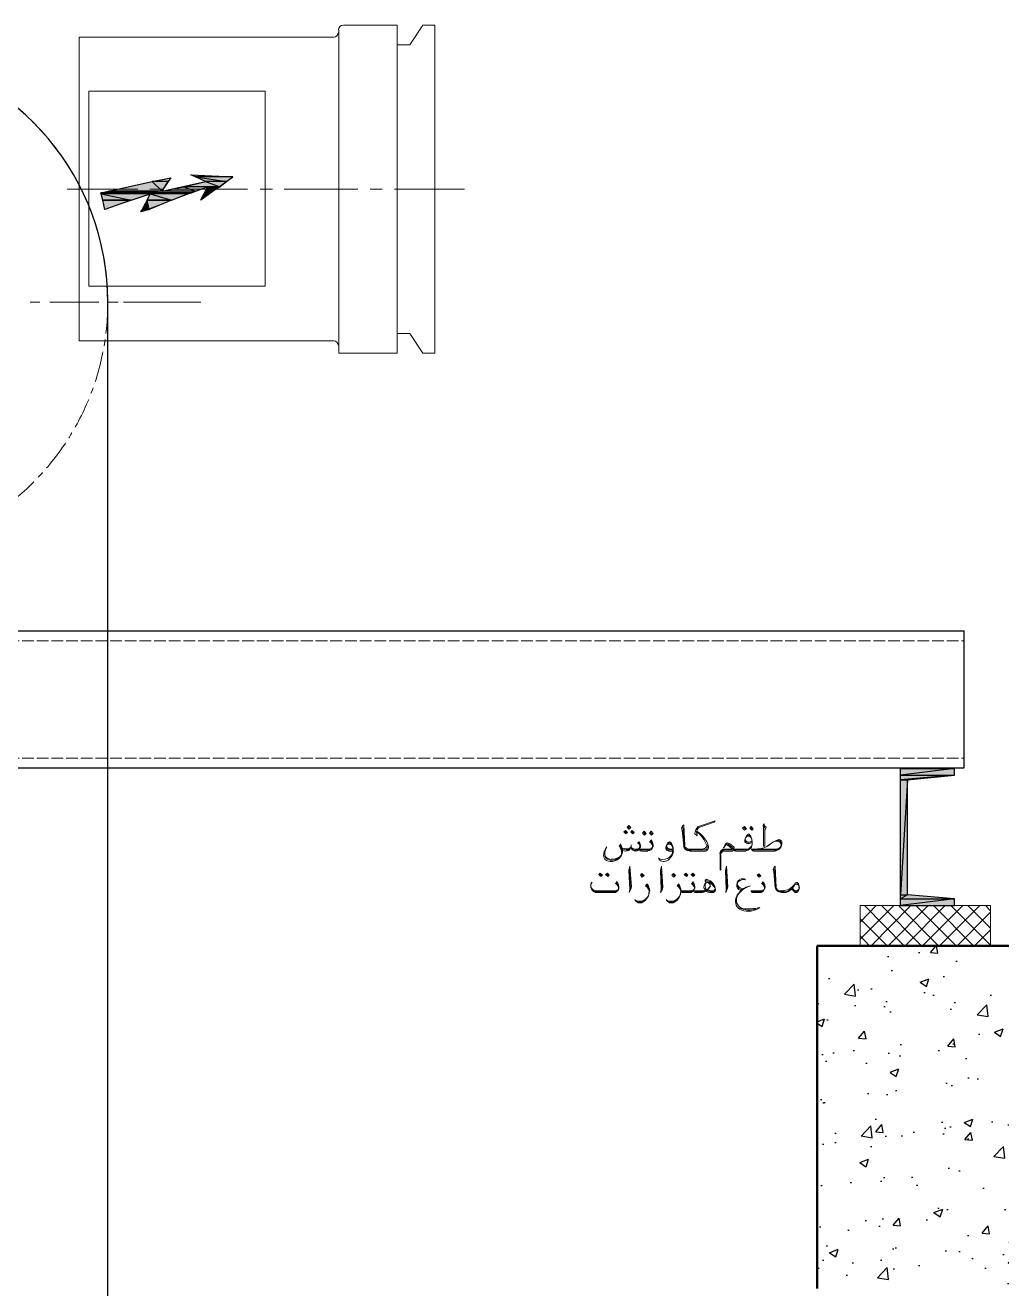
# Model space of a CAD drawing. Header units: millimetres. Extents: x 16084 to 24556, y -3303 to 19570.
# Drawn here: x 19191 to 20189, y 16400 to 17690 of the extents above; entities that cross this region are included whole.
import ezdxf

# ---------------------------------------------------------------- set-up
doc = ezdxf.new("R2010")
doc.units = ezdxf.units.MM
doc.header["$MEASUREMENT"] = 0
doc.linetypes.add('$1$ACAD_ISO02W100', pattern=[15, 12, -3])
doc.linetypes.add('$1$CENTER', pattern=[50.8, 31.75, -6.35, 6.35, -6.35])
for name, color, linetype, lineweight in [('$1$CL', 2, '$1$CENTER', 0), ('$1$DL', 8, '$1$ACAD_ISO02W100', 0), ('$1$Wall', 1, 'Continuous', 50)]:
    doc.layers.add(name, color=color, linetype=linetype, lineweight=lineweight)
doc.layers.add('$1$PDF_0', color=7, linetype='Continuous')
doc.layers.add('AA_Rope', color=7, linetype='Continuous')

msp = doc.modelspace()

# ---------------------------------------------------------------- hatches: boundary and pattern name
at = {"true_color": 0x000007}
for points in [[(19359.986, 17537.391), (19402.648, 17535.284), (19364.726, 17535.284)], [(19339.445, 17534.231), (19336.811, 17530.544), (19320.484, 17530.544)], [(19376.84, 17525.277), (19389.48, 17525.277), (19378.42, 17517.903)], [(19269.922, 17511.583), (19298.89, 17511.583), (19272.029, 17502.103)], [(19315.217, 17511.583), (19339.972, 17511.583), (19317.324, 17502.103)]]:
    msp.add_hatch(color=7, dxfattribs=at).paths.add_polyline_path(points)
h = msp.add_hatch(color=7, dxfattribs=at)
h.paths.add_polyline_path([(19336.811, 17530.544), (19320.484, 17530.544), (19330.491, 17520.537)])
h.paths.add_polyline_path([(19320.484, 17530.544), (19330.491, 17520.537), (19275.716, 17520.537)])
h = msp.add_hatch(color=7, dxfattribs=at)
h.paths.add_polyline_path([(19376.84, 17525.277), (19352.612, 17525.277), (19364.726, 17520.537)])
h.paths.add_polyline_path([(19352.612, 17525.277), (19364.726, 17520.537), (19330.491, 17520.537)])
h = msp.add_hatch(color=7, dxfattribs=at)
h.paths.add_polyline_path([(19396.327, 17530.544), (19374.733, 17530.544), (19389.48, 17525.277)])
h.paths.add_polyline_path([(19374.733, 17530.544), (19389.48, 17525.277), (19352.612, 17525.277)])
h = msp.add_hatch(color=7, dxfattribs=at)
h.paths.add_polyline_path([(19402.648, 17535.284), (19364.726, 17535.284), (19396.327, 17530.544)])
h.paths.add_polyline_path([(19364.726, 17535.284), (19396.327, 17530.544), (19374.733, 17530.544)])
h = msp.add_hatch(color=7, dxfattribs=at)
h.paths.add_polyline_path([(19376.84, 17525.277), (19373.153, 17517.903), (19378.42, 17517.903)])
h.paths.add_polyline_path([(19373.153, 17517.903), (19378.42, 17517.903), (19369.993, 17511.583)])
h = msp.add_hatch(color=7, dxfattribs=at)
h.paths.add_polyline_path([(19364.726, 17520.537), (19275.716, 17520.537), (19360.512, 17518.957)])
h.paths.add_polyline_path([(19275.716, 17520.537), (19360.512, 17518.957), (19267.815, 17518.957)])
h = msp.add_hatch(color=7, dxfattribs=at)
h.paths.add_polyline_path([(19360.512, 17518.957), (19267.815, 17518.957), (19356.299, 17517.903)])
h.paths.add_polyline_path([(19267.815, 17518.957), (19356.299, 17517.903), (19268.342, 17517.903)])
h = msp.add_hatch(color=7, dxfattribs=at)
h.paths.add_polyline_path([(19318.377, 17517.903), (19268.342, 17517.903), (19298.89, 17511.583)])
h.paths.add_polyline_path([(19268.342, 17517.903), (19298.89, 17511.583), (19269.922, 17511.583)])
h = msp.add_hatch(color=7, dxfattribs=at)
h.paths.add_polyline_path([(19315.217, 17511.583), (19310.477, 17502.103), (19317.324, 17502.103)])
h.paths.add_polyline_path([(19310.477, 17502.103), (19317.324, 17502.103), (19308.897, 17499.469)])
h = msp.add_hatch(color=7, dxfattribs=at)
h.paths.add_polyline_path([(19356.299, 17517.903), (19318.377, 17517.903), (19339.972, 17511.583)])
h.paths.add_polyline_path([(19318.377, 17517.903), (19339.972, 17511.583), (19315.217, 17511.583)])
h = msp.add_hatch(color=7, dxfattribs=at)
h.paths.add_polyline_path([(20085.067, 16931.201), (20140.37, 16931.201), (20085.067, 16924.354)])
h.paths.add_polyline_path([(20140.37, 16931.201), (20085.067, 16924.354), (20140.37, 16924.354)])
h = msp.add_hatch(color=7, dxfattribs=at)
h.paths.add_polyline_path([(20085.067, 16924.354), (20140.37, 16924.354), (20085.067, 16919.614)])
h.paths.add_polyline_path([(20140.37, 16924.354), (20085.067, 16919.614), (20092.441, 16919.614)])
h = msp.add_hatch(color=7, dxfattribs=at)
h.paths.add_polyline_path([(20085.067, 16919.614), (20092.441, 16919.614), (20085.067, 16802.162)])
h.paths.add_polyline_path([(20092.441, 16919.614), (20085.067, 16802.162), (20092.441, 16802.162)])
h = msp.add_hatch(color=7, dxfattribs=at)
h.paths.add_polyline_path([(20085.067, 16802.162), (20092.441, 16802.162), (20085.067, 16797.949)])
h.paths.add_polyline_path([(20092.441, 16802.162), (20085.067, 16797.949), (20140.37, 16797.949)])
h = msp.add_hatch(color=7, dxfattribs=at)
h.paths.add_polyline_path([(20085.067, 16797.949), (20140.37, 16797.949), (20085.067, 16791.102)])
h.paths.add_polyline_path([(20140.37, 16797.949), (20085.067, 16791.102), (20140.37, 16791.102)])
h = msp.add_hatch()
h.set_pattern_fill('AR-CONC', color=4, scale=0.5)
h.set_pattern_definition([(50, (20162.63, 15517.105), (91.0923, -7.9695), [9.525, -104.775]), (355, (20162.63, 15517.1), (-17.622, 95.5284), [7.62, -83.82]), (100.4514, (20170.22, 15516.44), (73.4706, 87.559), [8.095, -89.045]), (46.184, (20162.63, 15542.5), (135.54, -21.021), [14.287, -157.162]), (96.636, (20173.93, 15540.75), (118.702, 123.713), [12.143, -133.568]), (351.184, (20162.63, 15542.5), (118.702, 123.713), [11.43, -125.73]), (21, (20175.33, 15536.155), (75.807, -51.1326), [9.525, -104.775]), (326, (20175.33, 15536.15), (30.901, 92.094), [7.62, -83.82]), (71.4514, (20181.65, 15531.89), (106.708, 40.9614), [8.095, -89.045]), (37.5, (20162.633, 15517.105), (1.5443, 42.2775), [0, -82.804, 0, -85.09, 0, -84.1375]), (7.5, (20162.633, 15517.105), (33.4098, 50.0903), [0, -48.514, 0, -80.899, 0, -32.0675]), (327.5, (20134.312, 15517.105), (67.7953, -2.8644), [0, -31.75, 0, -99.06, 0, -131.445]), (317.5, (20121.61, 15517.105), (74.0646, 12.7132), [0, -41.275, 0, -65.786, 0, -93.345])])
h.paths.add_polyline_path([(19999.93, 16400), (20200.072, 16400), (20200.072, 16750), (19999.93, 16750)], is_closed=False)

# ---------------------------------------------------------------- linework, layer by layer
at = {"layer": '$1$CL'}
msp.add_circle((19015, 17407.091), 260, dxfattribs=at)
at = {"layer": '$1$CL', "color": 1, "linetype": 'Continuous', "lineweight": 30}
msp.add_arc((19015, 17407.091), 260, 0, 159.783985, dxfattribs=at)
at = {"layer": '$1$DL'}
for points in [[(18242.436, 17061.575), (20150.37, 17061.575)], [(18242.436, 16941.174), (20150.37, 16941.717)]]:
    msp.add_lwpolyline(points, dxfattribs=at)
at = {"layer": '$1$PDF_0', "lineweight": 18}
for points in [[(19806.137, 16865.662), (19804.021, 16867.779), (19802.509, 16866.267), (19804.323, 16864.151)], [(19809.463, 16870.803), (19807.347, 16872.919), (19805.835, 16871.105), (19807.649, 16868.988)], [(19813.092, 16865.662), (19810.975, 16867.779), (19809.463, 16866.267), (19811.58, 16864.151)], [(19825.186, 16864.755), (19823.07, 16866.872), (19821.558, 16865.058), (19823.674, 16862.941)], [(19832.443, 16864.755), (19830.326, 16866.872), (19828.512, 16865.058), (19830.629, 16862.941)], [(19927.688, 16869.593), (19925.571, 16871.71), (19923.757, 16870.198), (19925.873, 16868.081)], [(19934.642, 16869.593), (19932.525, 16871.71), (19931.014, 16870.198), (19933.13, 16868.081)], [(19807.951, 16804.282), (19809.463, 16807.911), (19810.068, 16810.33), (19808.556, 16831.193), (19807.347, 16826.96), (19808.556, 16807.608)], [(19840.002, 16804.282), (19841.816, 16807.911), (19842.118, 16810.33), (19840.909, 16831.193), (19839.7, 16826.96), (19840.607, 16807.608)], [(19906.522, 16804.282), (19908.034, 16807.911), (19908.639, 16810.33), (19907.429, 16831.193), (19906.22, 16826.96), (19907.127, 16807.608)], [(19780.436, 16822.122), (19778.32, 16824.239), (19776.808, 16822.727), (19778.924, 16820.61)], [(19787.391, 16822.122), (19785.576, 16824.239), (19783.762, 16822.727), (19785.879, 16820.61)], [(19823.07, 16821.82), (19820.953, 16823.936), (19819.441, 16822.122), (19821.255, 16820.005)], [(19855.12, 16821.82), (19853.004, 16823.936), (19851.492, 16822.122), (19853.608, 16820.005)], [(19867.819, 16822.122), (19865.703, 16824.239), (19864.191, 16822.727), (19866.308, 16820.61)], [(19875.076, 16822.122), (19872.96, 16824.239), (19871.145, 16822.727), (19873.262, 16820.61)], [(19942.503, 16821.517), (19940.387, 16823.634), (19938.573, 16822.122), (19940.689, 16820.005)]]:
    msp.add_lwpolyline(points, close=True, dxfattribs=at)
for points in [[(19805.23, 16865.058), (19803.113, 16867.174)], [(19808.556, 16869.895), (19806.44, 16872.012)], [(19812.487, 16865.058), (19810.37, 16867.174)], [(19824.279, 16863.848), (19822.465, 16865.965)], [(19831.536, 16863.848), (19829.419, 16865.965)], [(19864.796, 16852.056), (19863.586, 16873.524), (19862.679, 16872.919), (19861.47, 16870.5), (19862.075, 16867.779), (19863.586, 16852.056)], [(19864.191, 16851.754), (19862.982, 16868.988), (19862.377, 16871.71)], [(19876.588, 16866.569), (19877.495, 16862.336), (19875.076, 16864.453)], [(19878.705, 16871.71), (19895.637, 16877.757), (19894.73, 16876.245), (19880.216, 16871.105)], [(19926.78, 16868.988), (19924.664, 16871.105)], [(19933.735, 16868.988), (19931.921, 16871.105)], [(19945.225, 16870.803), (19945.225, 16851.754), (19946.434, 16851.754), (19946.434, 16869.593), (19947.039, 16868.988), (19947.946, 16871.105)], [(19799.183, 16853.87), (19797.671, 16851.754)], [(19817.929, 16856.289), (19816.418, 16854.777)], [(19830.326, 16857.801), (19829.117, 16856.289)], [(19829.722, 16856.894), (19830.931, 16855.382), (19831.838, 16853.568)], [(19847.561, 16854.173), (19848.77, 16855.08), (19849.678, 16855.08), (19851.492, 16852.963)], [(19910.755, 16854.173), (19915.291, 16850.544), (19913.779, 16846.613), (19905.313, 16846.613)], [(19906.824, 16853.568), (19908.034, 16854.173), (19908.941, 16853.87), (19914.081, 16849.637)], [(19829.419, 16848.73), (19818.232, 16848.73)], [(19829.722, 16848.125), (19828.512, 16847.823), (19819.139, 16847.823)], [(19820.348, 16846.613), (19827, 16846.613)], [(19852.096, 16847.823), (19847.863, 16847.823), (19846.654, 16848.428), (19845.747, 16850.544)], [(19848.166, 16846.613), (19853.004, 16846.613)], [(19853.004, 16848.73), (19849.375, 16848.73)], [(19868.727, 16848.73), (19883.542, 16848.73)], [(19885.357, 16847.823), (19869.634, 16847.823)], [(19869.634, 16846.613), (19871.75, 16846.613)], [(19885.357, 16846.613), (19870.843, 16846.613)], [(19901.382, 16842.38), (19901.382, 16827.867), (19900.777, 16827.262), (19900.777, 16843.59)], [(19913.476, 16847.823), (19904.708, 16847.823), (19902.894, 16846.916), (19901.382, 16845.102)], [(19914.384, 16848.73), (19927.083, 16848.73)], [(19931.921, 16849.637), (19928.595, 16847.823), (19915.291, 16847.823)], [(19927.083, 16846.613), (19916.5, 16846.613)], [(19932.828, 16848.73), (19959.133, 16848.73)], [(19957.622, 16847.823), (19933.735, 16847.823)], [(19956.412, 16846.613), (19934.944, 16846.613)], [(19808.858, 16807.911), (19809.161, 16809.12), (19807.951, 16828.169)], [(19841.211, 16807.911), (19841.211, 16809.12), (19840.304, 16828.169)], [(19907.429, 16807.911), (19907.732, 16809.12), (19906.824, 16828.169)], [(19958.226, 16809.423), (19957.017, 16831.193), (19956.11, 16830.286), (19954.9, 16827.867), (19955.807, 16825.448), (19957.017, 16809.423)], [(19957.622, 16809.12), (19956.412, 16826.355), (19955.807, 16829.076)], [(19779.529, 16821.517), (19777.413, 16823.331)], [(19786.786, 16821.517), (19784.669, 16823.331)], [(19795.554, 16815.47), (19794.043, 16813.656)], [(19794.95, 16814.26), (19796.159, 16812.749), (19797.066, 16810.934)], [(19822.162, 16820.913), (19820.046, 16823.029)], [(19854.515, 16820.913), (19852.399, 16823.029)], [(19866.912, 16821.517), (19865.098, 16823.331)], [(19872.96, 16815.47), (19871.75, 16813.656)], [(19874.169, 16821.517), (19872.053, 16823.331)], [(19872.355, 16814.26), (19873.564, 16812.749), (19874.471, 16810.934)], [(19886.264, 16816.679), (19890.194, 16815.47), (19893.218, 16813.353)], [(19941.596, 16820.913), (19939.48, 16822.727)], [(19944.62, 16815.47), (19943.41, 16813.656)], [(19944.015, 16814.26), (19945.225, 16812.749), (19946.132, 16810.934)], [(19794.95, 16805.492), (19793.74, 16805.19), (19774.691, 16805.19), (19773.179, 16805.492), (19771.668, 16806.097)], [(19794.647, 16806.097), (19773.482, 16806.097)], [(19775.598, 16804.282), (19792.228, 16804.282)], [(19872.355, 16805.492), (19871.145, 16805.19), (19861.772, 16805.19)], [(19862.982, 16804.282), (19869.634, 16804.282)], [(19873.867, 16806.097), (19883.542, 16806.097)], [(19885.659, 16806.097), (19883.24, 16805.19), (19875.076, 16805.19)], [(19881.123, 16804.282), (19875.983, 16804.282)], [(19886.264, 16807.004), (19885.357, 16808.818)], [(19895.637, 16806.097), (19894.125, 16805.19), (19889.59, 16805.19), (19887.473, 16806.097)], [(19890.497, 16806.097), (19893.823, 16806.097)], [(19943.713, 16806.097), (19932.525, 16806.097)], [(19944.015, 16805.492), (19942.806, 16805.19), (19933.432, 16805.19)], [(19934.642, 16804.282), (19941.294, 16804.282)], [(19962.157, 16806.097), (19966.088, 16806.097)], [(19963.367, 16804.282), (19965.181, 16804.282)], [(19976.973, 16811.539), (19973.042, 16807.004)], [(19977.578, 16804.282), (19973.647, 16808.213)], [(19974.554, 16808.213), (19977.578, 16805.492), (19978.485, 16804.887), (19979.694, 16805.492), (19981.206, 16807.004)], [(19981.508, 16810.934), (19980.299, 16812.749), (19979.089, 16813.353), (19977.275, 16812.144)]]:
    msp.add_lwpolyline(points, dxfattribs=at)
for points in [[(19883.471, 16849.04, 0.41725407), (19887.125, 16852.29, 0.15748651), (19876.318, 16866.837)], [(19799.443, 16850.487, 0.10236354), (19806.651, 16849.033, 0.28347809), (19809.395, 16850.768, 0.07863973), (19810.007, 16852.808)], [(19809.769, 16850.22, 0.15747367), (19815.898, 16848.739, 0.86611539), (19816.33, 16855.008)], [(19829.267, 16849.032, 0.53548612), (19831.652, 16852.682, 0.12595079), (19828.751, 16856.411)], [(19837.711, 16839.39, 0.51969524), (19852.507, 16846.699, 0.31492829), (19849.846, 16853.659)], [(19848.199, 16855.906, 0.17324239), (19845.267, 16850.67, 0.4881371), (19847.908, 16846.918)], [(19906.22, 16852.358), (19904.405, 16849.939), (19905.917, 16853.568, -0.51186379), (19910.58, 16854.174)], [(19905.615, 16848.73), (19913.476, 16848.73), (19908.639, 16852.661, 0.3544211), (19906.109, 16852.3)], [(19932.468, 16860.327, 0.6063276), (19926.838, 16860.327, 0.38592407), (19927.921, 16856.198)], [(19933.648, 16853.386, 0.20473629), (19930.536, 16863.825, 0.43299412), (19928.563, 16863.605)], [(19963.937, 16855.698, 0.47244666), (19959.691, 16858.208, 0.09446494), (19951.394, 16853.437)], [(19781.954, 16842.458, -0.18110539), (19784.955, 16850.962, 0.11021726), (19782.866, 16844.028, 0.21257862), (19783.9, 16841.132)], [(19782.903, 16841.159, 0.23621891), (19789.165, 16837.241, 0.15747958), (19797.247, 16839.728)], [(19797.339, 16840.133, 0.26770238), (19800.089, 16845.084, 0.16534837), (19797.595, 16852.152)], [(19799.201, 16850.34, 0.67714591), (19809.581, 16849.925, 0.27558448), (19814.363, 16846.627, 0.40157223), (19819.109, 16850.488)], [(19791.943, 16804.284, 0.35432667), (19797.224, 16808.347, 0.24409499), (19795.137, 16815.425)], [(19920.761, 16817.503, 0.31495142), (19917.851, 16810.644, 0.3621915), (19923.108, 16806.4)], [(19920.622, 16817.632, -0.30708343), (19926.863, 16817.476, 0.20470465), (19919.614, 16815.612)], [(19979.252, 16804.405, 0.45670162), (19979.894, 16814.17, 0.46473752), (19977.824, 16813.982)], [(19794.495, 16806.399, 0.53548612), (19796.88, 16810.048, 0.12595079), (19793.98, 16813.777)], [(19825.791, 16812.749), (19824.581, 16811.237, -0.33858744), (19828.019, 16803.403)], [(19872.053, 16806.097), (19860.865, 16806.097, -0.26773869), (19854.039, 16794.539)], [(19858.144, 16812.749), (19856.934, 16811.237, -0.33858744), (19860.372, 16803.403)], [(19871.9, 16806.399, 0.53548612), (19874.285, 16810.048, 0.12595079), (19871.385, 16813.777)], [(19896.219, 16807.076, -0.38583965), (19892.916, 16804.282), (19890.194, 16804.282)], [(19943.561, 16806.399, 0.53548612), (19945.945, 16810.048, 0.12595079), (19943.045, 16813.777)], [(19973.042, 16808.213), (19970.623, 16806.097), (19967.902, 16805.19), (19963.367, 16805.19, -0.34648821), (19957.323, 16809.21)], [(19973.132, 16807.191, -0.21256689), (19966.39, 16804.282), (19964.274, 16804.282)]]:
    msp.add_lwpolyline(points, format="xyb", dxfattribs=at)
for centre, radius, start, end in [((19885.508, 16863.697), 10.734, 131.818581, 176.363478), ((19881.879, 16866.419), 4.989, 114.480482, 172.752627), ((19862.226, 16843.439), 27.968, 16.704108, 57.766179), ((19947.19, 16872.466), 2.57, 125.45744, 214.526044), ((19948.098, 16873.071), 2.873, 172.341905, 247.149088), ((19948.398, 16873.977), 2.569, 168.381182, 258.98567), ((19789.658, 16847.369), 11.339, 255.646426, 35.7367), ((19803.865, 16852.208), 6.203, 343.55445, 6.915975), ((19812.638, 16850.998), 6.803, 20.7816, 44.161749), ((19810.522, 16851.603), 8.919, 353.038951, 34.101361), ((19824.43, 16852.51), 8.013, 348.953469, 43.822964), ((19848.922, 16851.602), 2.57, 126.05757, 276.673314), ((19848.619, 16851.3), 2.57, 67.327691, 122.206881), ((19849.224, 16854.626), 1.361, 46.254429, 133.745571), ((19841.666, 16848.277), 11.337, 352.812372, 40.827856), ((19928.141, 16857.347), 2.268, 170.202434, 253.018624), ((19936.909, 16855.836), 11.036, 136.415502, 170.451997), ((19929.955, 16860.069), 4.687, 224.452065, 311.966444), ((19926.629, 16854.022), 7.106, 272.594288, 353.822003), ((19927.536, 16854.928), 6.198, 266.817707, 5.005144), ((19929.653, 16862.184), 7.71, 252.766668, 299.049929), ((19930.258, 16859.766), 4.082, 236.550549, 320.944658), ((19929.652, 16861.278), 1.664, 20.870184, 150.975368), ((19916.351, 16854.324), 17.384, 4.157943, 20.375507), ((19938.12, 16870.045), 21.315, 272.547742, 308.349254), ((19939.329, 16868.232), 19.199, 269.450426, 312.259811), ((19961.401, 16843.741), 13.758, 105.583986, 132.527322), ((19956.261, 16854.626), 7.71, 269.451086, 9.122392), ((19958.982, 16852.812), 4.082, 12.96812, 105.110331), ((19959.889, 16854.022), 3.477, 48.049656, 113.02265), ((19958.983, 16853.113), 4.081, 269.615532, 10.779779), ((19958.679, 16853.719), 4.687, 343.676805, 41.929371), ((19788.449, 16842.834), 6.803, 182.058765, 255.257517), ((19790.264, 16847.068), 8.921, 223.693879, 266.492273), ((19790.263, 16851.903), 13.454, 266.653361, 300.692489), ((19789.66, 16846.16), 10.733, 355.411188, 36.477075), ((19804.776, 16854.324), 6.501, 233.442738, 303.371366), ((19814.452, 16852.509), 4.988, 232.414436, 327.59056), ((19820.196, 16848.881), 1.964, 179.690553, 270.309447), ((19826.849, 16852.208), 5.292, 268.545502, 346.587878), ((19839.246, 16848.881), 14.06, 299.768681, 351.216612), ((19869.18, 16852.812), 5.896, 186.108406, 272.066302), ((19869.482, 16853.719), 5.896, 198.548463, 274.990855), ((19869.18, 16853.719), 4.989, 198.093756, 274.526109), ((19870.691, 16848.881), 1.964, 179.690553, 270.309447), ((19884.601, 16851.3), 3.477, 277.753804, 23.290107), ((19885.205, 16850.394), 3.78, 270.042868, 17.021568), ((19905.766, 16843.741), 5.292, 92.412247, 179.927671), ((19905.767, 16842.229), 4.687, 99.649567, 176.073555), ((19916.348, 16848.881), 1.964, 179.690553, 270.309447), ((19934.792, 16848.881), 1.964, 179.690553, 270.309447), ((19956.866, 16855.23), 7.407, 273.184125, 303.682961), ((19843.177, 16841.927), 5.896, 204.406018, 299.588892), ((19773.935, 16811.691), 5.291, 139.72409, 261.981691), ((19775.145, 16810.783), 6.501, 140.868004, 272.267113), ((19867.063, 16809.876), 8.013, 348.953469, 43.822964), ((19890.044, 16810.178), 5.897, 129.701519, 268.575124), ((19885.508, 16805.038), 10.432, 23.001147, 91.283939), ((19887.02, 16816.226), 1.663, 68.224866, 195.75439), ((19887.927, 16811.993), 2.57, 350.657862, 161.262085), ((19887.926, 16811.993), 2.873, 337.996084, 124.026601), ((19884.903, 16806.852), 11.036, 0.57736, 77.013302), ((19921.489, 16813.202), 3.175, 130.164071, 203.350697), ((19938.723, 16809.876), 8.013, 348.953469, 43.822964), ((19964.727, 16821.064), 14.665, 275.169844, 331.737332), ((19818.383, 16805.644), 10.13, 241.117333, 346.658038), ((19815.057, 16806.247), 13.455, 299.513519, 359.468504), ((19820.5, 16805.643), 8.012, 10.799203, 51.862075), ((19818.987, 16806.248), 9.828, 359.243422, 45.519045), ((19850.434, 16805.644), 10.13, 241.117333, 346.658038), ((19852.55, 16805.643), 8.012, 10.799203, 51.862075), ((19851.038, 16806.248), 9.828, 359.243422, 45.519045), ((19862.829, 16806.248), 1.964, 179.690553, 270.309447), ((19869.482, 16809.574), 5.292, 268.545502, 346.587878), ((19875.831, 16806.248), 1.964, 179.690553, 270.309447), ((19880.367, 16815.924), 11.641, 272.87384, 334.505489), ((19883.694, 16813.807), 7.408, 269.724161, 342.928375), ((19890.043, 16811.086), 4.686, 158.844128, 274.304629), ((19893.671, 16808.366), 1.967, 272.546447, 27.976679), ((19935.398, 16791.735), 19.805, 99.909296, 159.856755), ((19937.515, 16789.617), 22.224, 104.447795, 152.456754), ((19923.606, 16812.9), 5.594, 190.743261, 268.787777), ((19924.513, 16814.715), 6.502, 206.299654, 276.21852), ((19934.49, 16806.248), 1.964, 179.690553, 270.309447), ((19941.143, 16809.574), 5.292, 268.545502, 346.587878), ((19962.913, 16810.481), 5.896, 186.108406, 272.066302), ((19962.611, 16811.086), 4.989, 198.093756, 274.526109), ((19964.121, 16806.248), 1.964, 179.690553, 270.309447), ((19978.938, 16810.178), 4.082, 185.9734, 264.0266), ((19978.636, 16809.876), 2.872, 11.221956, 133.47208), ((19978.333, 16805.341), 1.36, 219.123005, 308.196612), ((19978.636, 16809.271), 2.872, 268.686521, 18.540836), ((19818.988, 16799.596), 5.896, 204.406018, 299.588892), ((19818.988, 16801.411), 6.804, 240.899812, 290.626951), ((19816.567, 16807.158), 12.854, 291.528444, 311.325484), ((19851.038, 16799.596), 5.896, 204.406018, 299.588892), ((19851.038, 16801.411), 6.804, 240.899812, 290.626951), ((19848.618, 16807.158), 12.854, 291.528444, 311.325484), ((19925.723, 16795.363), 9.223, 159.661218, 250.269387), ((19926.328, 16796.572), 8.921, 157.518385, 257.184263), ((19930.257, 16811.085), 24.642, 247.483078, 286.793781), ((19929.653, 16805.946), 20.712, 250.076456, 304.947042), ((19930.257, 16830.136), 42.484, 261.761078, 285.138852)]:
    msp.add_arc(centre, radius, start, end, dxfattribs=at)
at = {"layer": '$1$Wall'}
for points in [[(19999.93, 16400), (19999.93, 16750)], [(19999.93, 16400), (19999.93, 16750)], [(20200.072, 16750), (19999.93, 16750)]]:
    msp.add_lwpolyline(points, dxfattribs=at)
at = {"color": 7, "linetype": 'Continuous', "lineweight": 20, "true_color": 0x000007}
for points in [[(19511.145, 17685.39), (19511.145, 17682.757), (19511.145, 17682.757)], [(19511.145, 17682.757), (19511.145, 17362.53), (19511.145, 17362.53)], [(19570.661, 17690.13), (19515.886, 17690.13), (19515.886, 17690.13)], [(19570.661, 17355.156), (19570.661, 17690.13), (19570.661, 17690.13)], [(19583.829, 17670.116), (19596.996, 17690.13), (19596.996, 17690.13)], [(19596.996, 17690.13), (19609.11, 17690.13), (19609.11, 17355.156), (19596.996, 17355.156)], [(19245.694, 17678.017), (19505.879, 17678.017), (19505.879, 17678.017)], [(19570.661, 17522.643), (19570.661, 17670.116), (19570.661, 17670.116)], [(19570.661, 17670.116), (19583.829, 17670.116), (19583.829, 17670.116)], [(19255.701, 17622.714), (19255.701, 17423.626), (19255.701, 17423.626)], [(19435.829, 17622.714), (19255.701, 17622.714), (19255.701, 17622.714)], [(19435.829, 17423.626), (19435.829, 17622.714), (19435.829, 17622.714)], [(19339.445, 17534.231), (19330.491, 17520.537), (19374.733, 17530.544), (19359.986, 17537.391)], [(19359.986, 17537.391), (19402.648, 17535.284), (19369.993, 17511.583)], [(19267.815, 17518.957), (19339.445, 17534.231), (19339.445, 17534.231)], [(19376.84, 17525.277), (19308.897, 17499.469), (19308.897, 17499.469)], [(19369.993, 17511.583), (19376.84, 17525.277), (19376.84, 17525.277)], [(19305.737, 17522.643), (19233.58, 17522.643), (19233.58, 17522.643)], [(19308.897, 17499.469), (19318.377, 17517.903), (19272.029, 17502.103), (19267.815, 17518.957)], [(19331.018, 17522.643), (19317.851, 17522.643), (19317.851, 17522.643)], [(19417.922, 17522.643), (19343.132, 17522.643), (19343.132, 17522.643)], [(19443.203, 17522.643), (19430.562, 17522.643), (19430.562, 17522.643)], [(19530.633, 17522.643), (19455.316, 17522.643), (19455.316, 17522.643)], [(19555.387, 17522.643), (19543.274, 17522.643), (19543.274, 17522.643)], [(19639.658, 17522.643), (19568.028, 17522.643), (19568.028, 17522.643)], [(19570.661, 17522.643), (19570.661, 17375.171), (19570.661, 17375.171)], [(19255.701, 17423.626), (19435.829, 17423.626), (19435.829, 17423.626)], [(19195.654, 17407.299), (19205.661, 17407.299), (19205.661, 17407.299)], [(19215.668, 17407.299), (19265.704, 17407.299), (19265.704, 17407.299)], [(19275.711, 17407.299), (19285.718, 17407.299), (19285.718, 17407.299)], [(19291.106, 17407.299), (19370.109, 17407.299), (19370.109, 17407.299)], [(19295.725, 17407.299), (19327.326, 17407.299), (19327.326, 17407.299)], [(19570.661, 17375.171), (19583.829, 17375.171), (19583.829, 17375.171)], [(19583.829, 17375.171), (19596.996, 17355.156), (19596.996, 17355.156)], [(19505.879, 17367.797), (19245.694, 17367.797), (19245.694, 17367.797)], [(19511.145, 17362.53), (19511.145, 17355.156), (19511.145, 17355.156)], [(19511.145, 17355.156), (19570.661, 17355.156), (19570.661, 17355.156)], [(20085.067, 16931.201), (20085.067, 16791.102), (20085.067, 16791.102)], [(20092.441, 16919.614), (20092.441, 16802.162), (20092.441, 16802.162)], [(20140.37, 16797.949), (20140.37, 16791.102), (20140.37, 16797.949), (20092.441, 16802.162)], [(20043.986, 16756.867), (20078.221, 16791.102), (20078.221, 16791.102)], [(20043.986, 16774.248), (20060.313, 16791.102), (20060.313, 16791.102)], [(20088.754, 16750.02), (20048.199, 16791.102), (20048.199, 16791.102)], [(20055.046, 16750.02), (20095.601, 16791.102), (20095.601, 16791.102)], [(20106.662, 16750.02), (20065.58, 16791.102), (20065.58, 16791.102)], [(20072.427, 16750.02), (20113.509, 16791.102), (20113.509, 16791.102)], [(20124.042, 16750.02), (20082.961, 16791.102), (20082.961, 16791.102)], [(20140.37, 16791.102), (20085.067, 16791.102), (20085.067, 16791.102)], [(20089.808, 16750.02), (20130.889, 16791.102), (20130.889, 16791.102)], [(20141.95, 16750.02), (20100.868, 16791.102), (20100.868, 16791.102)], [(20107.715, 16750.02), (20148.797, 16791.102), (20148.797, 16791.102)], [(20159.857, 16750.02), (20118.776, 16791.102), (20118.776, 16791.102)], [(20125.096, 16750.02), (20166.178, 16791.102), (20166.178, 16791.102)], [(20177.238, 16750.547), (20136.683, 16791.102), (20136.683, 16791.102)], [(20177.238, 16767.928), (20154.064, 16791.102), (20154.064, 16791.102)], [(20177.238, 16785.835), (20171.971, 16791.102), (20171.971, 16791.102)], [(20071.374, 16750.02), (20043.986, 16777.408), (20043.986, 16777.408)], [(20143.003, 16750.02), (20177.238, 16784.255), (20177.238, 16784.255)], [(20160.911, 16750.02), (20177.238, 16766.348), (20177.238, 16766.348)], [(20053.466, 16750.02), (20043.986, 16760.027), (20043.986, 16760.027)]]:
    msp.add_lwpolyline(points, dxfattribs=at)
msp.add_lwpolyline([(19245.694, 17678.017), (19245.694, 17367.797)], close=True, dxfattribs=at)
at = {"color": 7, "linetype": 'Continuous', "lineweight": -2, "true_color": 0x000007}
for points in [[(19359.986, 17537.391), (19402.648, 17535.284), (19364.726, 17535.284)], [(19320.484, 17530.544), (19330.491, 17520.537), (19275.716, 17520.537)], [(19339.445, 17534.231), (19336.811, 17530.544), (19320.484, 17530.544)], [(19336.811, 17530.544), (19320.484, 17530.544), (19330.491, 17520.537)], [(19352.612, 17525.277), (19364.726, 17520.537), (19330.491, 17520.537)], [(19374.733, 17530.544), (19389.48, 17525.277), (19352.612, 17525.277)], [(19376.84, 17525.277), (19352.612, 17525.277), (19364.726, 17520.537)], [(19402.648, 17535.284), (19364.726, 17535.284), (19396.327, 17530.544)], [(19364.726, 17535.284), (19396.327, 17530.544), (19374.733, 17530.544)], [(19376.84, 17525.277), (19373.153, 17517.903), (19378.42, 17517.903)], [(19396.327, 17530.544), (19374.733, 17530.544), (19389.48, 17525.277)], [(19376.84, 17525.277), (19389.48, 17525.277), (19378.42, 17517.903)], [(19275.716, 17520.537), (19360.512, 17518.957), (19267.815, 17518.957)], [(19360.512, 17518.957), (19267.815, 17518.957), (19356.299, 17517.903)], [(19267.815, 17518.957), (19356.299, 17517.903), (19268.342, 17517.903)], [(19318.377, 17517.903), (19268.342, 17517.903), (19298.89, 17511.583)], [(19268.342, 17517.903), (19298.89, 17511.583), (19269.922, 17511.583)], [(19269.922, 17511.583), (19298.89, 17511.583), (19272.029, 17502.103)], [(19364.726, 17520.537), (19275.716, 17520.537), (19360.512, 17518.957)], [(19315.217, 17511.583), (19310.477, 17502.103), (19317.324, 17502.103)], [(19318.377, 17517.903), (19339.972, 17511.583), (19315.217, 17511.583)], [(19315.217, 17511.583), (19339.972, 17511.583), (19317.324, 17502.103)], [(19356.299, 17517.903), (19318.377, 17517.903), (19339.972, 17511.583)], [(19373.153, 17517.903), (19378.42, 17517.903), (19369.993, 17511.583)], [(19310.477, 17502.103), (19317.324, 17502.103), (19308.897, 17499.469)], [(20085.067, 16931.201), (20140.37, 16931.201), (20085.067, 16924.354)], [(20140.37, 16931.201), (20085.067, 16924.354), (20140.37, 16924.354)], [(20085.067, 16924.354), (20140.37, 16924.354), (20085.067, 16919.614)], [(20140.37, 16924.354), (20085.067, 16919.614), (20092.441, 16919.614)], [(20085.067, 16919.614), (20092.441, 16919.614), (20085.067, 16802.162)], [(20092.441, 16919.614), (20085.067, 16802.162), (20092.441, 16802.162)], [(20085.067, 16802.162), (20092.441, 16802.162), (20085.067, 16797.949)], [(20092.441, 16802.162), (20085.067, 16797.949), (20140.37, 16797.949)], [(20085.067, 16797.949), (20140.37, 16797.949), (20085.067, 16791.102)], [(20140.37, 16797.949), (20085.067, 16791.102), (20140.37, 16791.102)]]:
    msp.add_lwpolyline(points, close=True, dxfattribs=at)
for points in [[(18242.436, 16931.575), (20150.37, 16931.575), (20150.37, 17071.575)], [(18242.436, 17071.575), (20150.37, 17071.575)]]:
    msp.add_lwpolyline(points)
at = {"color": 7, "linetype": 'Continuous', "lineweight": 20}
msp.add_lwpolyline([(20043.986, 16791.102), (20177.238, 16791.102), (20177.238, 16750.02), (20043.986, 16750.02)], close=True, dxfattribs=at)
for points in [[(19505.879, 17678.017), (19508.512, 17678.017), (19510.619, 17680.123), (19510.619, 17682.757)], [(19515.886, 17690.13), (19512.726, 17690.13), (19510.619, 17688.024), (19510.619, 17685.39)], [(19510.619, 17363.057), (19510.619, 17365.69), (19508.512, 17367.797), (19505.879, 17367.797)]]:
    msp.add_open_spline(points, degree=3, dxfattribs=at)
at = {"layer": 'AA_Rope'}
msp.add_line((19275, 2300), (19275, 17407.091), dxfattribs=at)

doc.saveas('drawing.dxf')
